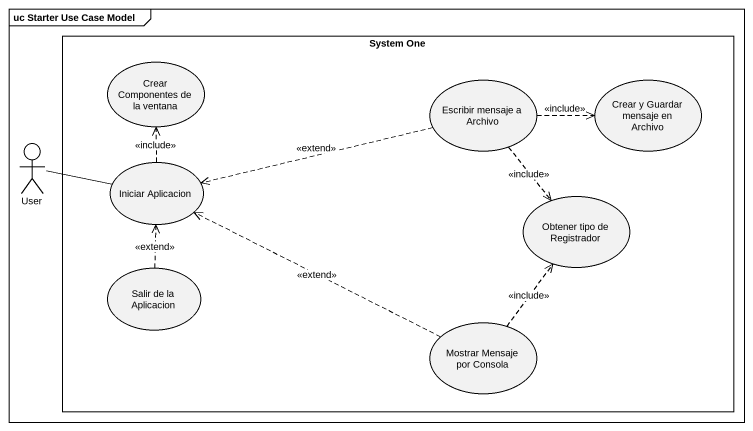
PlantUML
@startuml
mainframe uc Starter Use Case Model
rectangle "System One" as System_One {
  usecase "Crear Componentes de la ventana" as Crear_Componentes_de_la
  usecase "Escribir mensaje a Archivo" as Escribir_mensaje_a_Archivo
  usecase "Crear y Guardar mensaje en Archivo" as Crear_y_Guardar_mensaje_en
  usecase "Iniciar Aplicacion" as Iniciar_Aplicacion
  usecase "Obtener tipo de Registrador" as Obtener_tipo_de_Registrador
  usecase "Salir de la Aplicacion" as Salir_de_la_Aplicacion
  usecase "Mostrar Mensaje por Consola" as Mostrar_Mensaje_por_Consola
}
actor User
Escribir_mensaje_a_Archivo .right.> Crear_y_Guardar_mensaje_en : <<include>>
Escribir_mensaje_a_Archivo .left.> Iniciar_Aplicacion : <<extend>>
Escribir_mensaje_a_Archivo ..> Obtener_tipo_de_Registrador : <<include>>
User -right- Iniciar_Aplicacion
Iniciar_Aplicacion .up.> Crear_Componentes_de_la : <<include>>
Salir_de_la_Aplicacion .up.> Iniciar_Aplicacion : <<extend>>
Mostrar_Mensaje_por_Consola .left.> Iniciar_Aplicacion : <<extend>>
Mostrar_Mensaje_por_Consola .up.> Obtener_tipo_de_Registrador : <<include>>
@enduml
